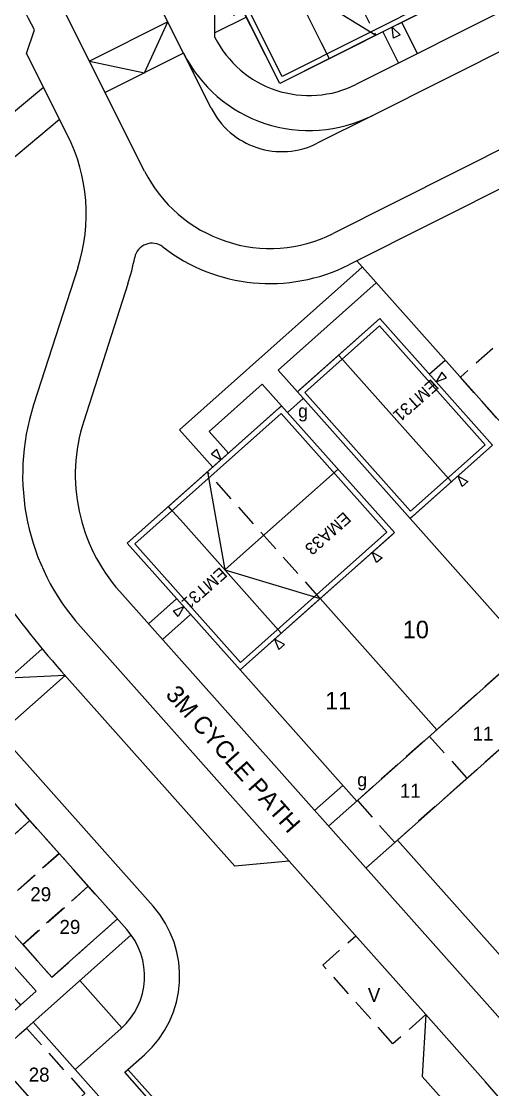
# Model space of a CAD drawing. Header units: millimetres. Extents: x 417385519 to 419804394, y 187233028 to 187812599.
# Drawn here: x 419642623 to 419669468, y 187555782 to 187616652 of the extents above; entities that cross this region are included whole.
import ezdxf
from ezdxf.enums import TextEntityAlignment as Align

# ---------------------------------------------------------------- set-up
doc = ezdxf.new("R2010")
doc.units = ezdxf.units.MM
doc.header["$LTSCALE"] = 100
doc.linetypes.add('DASHED', pattern=[19.05, 12.7, -6.35])
for name, color, linetype in [('CB-E-CHANNEL', 3, 'Continuous'), ('CB-E-FOOTPATH', 1, 'Continuous'), ('CB-H-DOORFRONT', 1, 'Continuous'), ('CB-H-DOORREAR', 4, 'Continuous'), ('CB-H-EXTWALL', 3, 'Continuous'), ('CB-H-EXTWALL2', 7, 'Continuous'), ('CB-H-GARAGE-DOOR', 4, 'Continuous'), ('CB-H-PARTY CENTRE', 1, 'DASHED'), ('CB-H-ROOF', 1, 'Continuous'), ('CB-P-DRIVE', 7, 'Continuous'), ('CB-P-FENCE', 2, 'Continuous'), ('CB-P-FOOTPATH', 1, 'Continuous'), ('CB-P-GATES', 6, 'Continuous'), ('CB-P-HOUSE-REF', 7, 'Continuous'), ('CB-P-MULTILEADER', 7, 'Continuous'), ('CB-P-PARKING', 1, 'DASHED'), ('CB-P-PARKING-NO', 1, 'Continuous'), ('CB-P-PLOT-NO', 4, 'Continuous'), ('H-House-Outline', 7, 'Continuous')]:
    doc.layers.add(name, color=color, linetype=linetype)
doc.styles.add('CB-P-HOUSE-REF', font='')
doc.styles.add('Cooper Baillie', font='')
doc.styles.get('CB-P-HOUSE-REF').set_extended_font_data('Gill Sans')
doc.styles.get('Cooper Baillie').set_extended_font_data('Gill Sans')

# ---------------------------------------------------------------- blocks, each defined once
blk = doc.blocks.new('*U257')
at = {"layer": 'CB-H-EXTWALL2'}
for p, q in [((0, 7817), (3204, 7817)), ((0, 1500), (0, 7817)), ((3204, 7817), (3204, 1500)), ((3204, 1500), (0, 1500))]:
    blk.add_line(p, q, dxfattribs=at)
at = {"layer": 'CB-H-GARAGE-DOOR'}
for p, q in [((1102, 634), (1602, 1500)), ((1602, 1500), (2102, 634)), ((1102, 634), (2102, 634))]:
    blk.add_line(p, q, dxfattribs=at)
at = {"layer": 'CB-H-ROOF'}
blk.add_line((1602, 1500), (1602, 7817), dxfattribs=at)
at = {"layer": 'CB-P-PARKING'}
for p, q in [((0, 1500), (0, -4500)), ((3204, -4500), (3204, 1500)), ((0, -4000), (3204, -4000)), ((0, -4500), (0, -9500)), ((3204, -4500), (3204, -9500)), ((0, -9500), (3204, -9500))]:
    blk.add_line(p, q, dxfattribs=at)
blk = doc.blocks.new('*U265')
at = {"layer": 'CB-H-EXTWALL2'}
for p, q in [((0, 7817), (6290, 7817)), ((0, 1500), (0, 7817)), ((6290, 7817), (6290, 1500)), ((6290, 1500), (0, 1500))]:
    blk.add_line(p, q, dxfattribs=at)
at = {"layer": 'CB-H-GARAGE-DOOR'}
for p, q in [((1102, 634), (1602, 1500)), ((1602, 1500), (2102, 634)), ((4188, 634), (4688, 1500)), ((4688, 1500), (5187, 634)), ((1102, 634), (2102, 634)), ((4188, 634), (5187, 634))]:
    blk.add_line(p, q, dxfattribs=at)
at = {"layer": 'CB-H-ROOF'}
for p, q in [((0, 7817), (2650, 4658)), ((6290, 7817), (3640, 4658)), ((0, 1500), (2650, 4658)), ((2650, 4658), (3640, 4658)), ((6290, 1500), (3640, 4658))]:
    blk.add_line(p, q, dxfattribs=at)
at = {"layer": 'CB-P-PARKING'}
for p, q in [((3145, 1500), (3145, 7817)), ((0, 1500), (0, -4500)), ((3145, 1500), (3145, -4500)), ((6290, 1500), (6290, -4500)), ((0, -4000), (2852, -4000)), ((3438, -4000), (6290, -4000)), ((0, -4500), (0, -9500)), ((3145, -4500), (3145, -9500)), ((6290, -4500), (6290, -9500)), ((0, -9500), (6290, -9500))]:
    blk.add_line(p, q, dxfattribs=at)
blk = doc.blocks.new('*U197')
at = {"layer": 'CB-H-DOORFRONT', "flags": 128}
blk.add_lwpolyline([(1431, -600), (1015, -600), (1223, 0)], close=True, dxfattribs=at)
at = {"layer": 'CB-H-DOORREAR', "flags": 128}
blk.add_lwpolyline([(4359, 10265), (3943, 10265), (4151, 9665)], close=True, dxfattribs=at)
at = {"layer": 'CB-H-EXTWALL'}
for points in [[(5658, 9665), (176, 9665)], [(5658, 0), (5834, 0), (5834, 9665), (5658, 9665)], [(176, 0), (5658, 0)]]:
    blk.add_lwpolyline(points, dxfattribs=at)
at = {"layer": 'CB-H-PARTY CENTRE'}
blk.add_line((176, 9665), (176, 0), dxfattribs=at)
at = {"layer": 'CB-H-ROOF'}
blk.add_line((0, 4832), (5834, 4832), dxfattribs=at)
at = {"layer": 'CB-P-HOUSE-REF', "style": 'CB-P-HOUSE-REF'}
blk.add_attdef('EMA33', text='', height=700, dxfattribs=at).set_placement((2972, 7192), align=Align.MIDDLE_CENTER)
blk = doc.blocks.new('*U198')
at = {"layer": 'CB-H-DOORFRONT', "flags": 128}
blk.add_lwpolyline([(1431, -600), (1015, -600), (1223, 0)], close=True, dxfattribs=at)
at = {"layer": 'CB-H-DOORREAR', "flags": 128}
blk.add_lwpolyline([(4359, 10265), (3943, 10265), (4151, 9665)], close=True, dxfattribs=at)
at = {"layer": 'CB-H-EXTWALL'}
for points in [[(5658, 9665), (176, 9665)], [(176, 0), (5658, 0)]]:
    blk.add_lwpolyline(points, dxfattribs=at)
at = {"layer": 'CB-H-PARTY CENTRE'}
for p, q in [((176, 9665), (176, 0)), ((5658, 9665), (5658, 0))]:
    blk.add_line(p, q, dxfattribs=at)
at = {"layer": 'CB-H-ROOF'}
blk.add_line((0, 4832), (5834, 4832), dxfattribs=at)
at = {"layer": 'CB-P-HOUSE-REF', "style": 'CB-P-HOUSE-REF'}
blk.add_attdef('EMA33', text='', height=700, dxfattribs=at).set_placement((2972, 7192), align=Align.MIDDLE_CENTER)
blk = doc.blocks.new('*U249')
at = {"layer": 'CB-H-DOORFRONT', "flags": 128}
blk.add_lwpolyline([(600, 5044), (600, 4628), (0, 4836)], close=True, dxfattribs=at)
at = {"layer": 'CB-H-DOORREAR', "flags": 128}
blk.add_lwpolyline([(-2431, 10265), (-2847, 10265), (-2639, 9665)], close=True, dxfattribs=at)
at = {"layer": 'CB-H-EXTWALL'}
blk.add_lwpolyline([(-6114, 0), (0, 0), (0, 9665), (-6114, 9665)], dxfattribs=at)
at = {"layer": 'CB-H-PARTY CENTRE'}
blk.add_line((-6114, 9665), (-6114, 0), dxfattribs=at)
at = {"layer": 'CB-H-ROOF'}
for p, q in [((-3145, 9665), (-3145, 1018)), ((-3145, 1018), (-3145, 352)), ((-3145, 352), (-3145, 0))]:
    blk.add_line(p, q, dxfattribs=at)
at = {"layer": 'CB-P-HOUSE-REF', "style": 'CB-P-HOUSE-REF'}
blk.add_attdef('EMT31', text='', height=700, dxfattribs=at).set_placement((-1572, 4853), align=Align.MIDDLE_CENTER)
blk = doc.blocks.new('*U250')
at = {"layer": 'CB-H-DOORFRONT', "flags": 128}
blk.add_lwpolyline([(600, 5044), (600, 4628), (0, 4836)], close=True, dxfattribs=at)
at = {"layer": 'CB-H-DOORREAR', "flags": 128}
blk.add_lwpolyline([(-2431, 10265), (-2847, 10265), (-2639, 9665)], close=True, dxfattribs=at)
at = {"layer": 'CB-H-EXTWALL'}
for points in [[(-6114, 9665), (-6290, 9665), (-6290, 0), (-6114, 0)], [(-6114, 0), (0, 0), (0, 9665), (-6114, 9665)]]:
    blk.add_lwpolyline(points, dxfattribs=at)
at = {"layer": 'CB-H-ROOF'}
for p, q in [((-3145, 9665), (-3145, 1018)), ((-3145, 1018), (-3145, 352)), ((-3145, 352), (-3145, 0))]:
    blk.add_line(p, q, dxfattribs=at)
at = {"layer": 'CB-P-HOUSE-REF', "style": 'CB-P-HOUSE-REF'}
blk.add_attdef('EMT31', text='', height=700, dxfattribs=at).set_placement((-1572, 4853), align=Align.MIDDLE_CENTER)
blk = doc.blocks.new('*U212')
at = {"layer": 'CB-H-DOORFRONT', "flags": 128}
blk.add_lwpolyline([(1429, -600), (1013, -600), (1221, 0)], close=True, dxfattribs=at)
at = {"layer": 'CB-H-DOORREAR', "flags": 128}
blk.add_lwpolyline([(1782, 10265), (1367, 10265), (1574, 9665)], close=True, dxfattribs=at)
at = {"layer": 'CB-H-EXTWALL'}
for points in [[(5882, 9665), (176, 9665)], [(5882, 0), (6058, 0), (6058, 9665), (5882, 9665)], [(176, 0), (5882, 0)]]:
    blk.add_lwpolyline(points, dxfattribs=at)
at = {"layer": 'CB-H-PARTY CENTRE'}
blk.add_line((176, 9665), (176, 0), dxfattribs=at)
at = {"layer": 'CB-H-ROOF'}
blk.add_line((0, 4832), (6058, 4832), dxfattribs=at)
at = {"layer": 'CB-P-HOUSE-REF', "color": 1, "style": 'CB-P-HOUSE-REF'}
blk.add_attdef('EMAP32', text='', height=700, dxfattribs=at).set_placement((3066, 7077), align=Align.MIDDLE_CENTER)
blk = doc.blocks.new('*U271')
at = {"layer": 'CB-P-PARKING'}
for points in [[(-1250, 0), (1250, 0), (1250, 5000), (-1250, 5000)], [(1250, 0), (3750, 0), (3750, 5000), (1250, 5000)], [(3750, 0), (6250, 0), (6250, 5000), (3750, 5000)], [(6250, 0), (8750, 0), (8750, 5000), (6250, 5000)]]:
    blk.add_lwpolyline(points, close=True, dxfattribs=at)

msp = doc.modelspace()

# ---------------------------------------------------------------- linework, layer by layer
at = {"layer": 'CB-E-CHANNEL'}
for p, q in [((419651864.53, 187614836.28), (419649483.39, 187619577.02)), ((419649640.65, 187608124.02), (419645015.32, 187617332.84)), ((419672606.1, 187616301.77), (419662604.14, 187611278.06)), ((419674850.29, 187611833.7), (419660380.26, 187604565.81)), ((419654783.59, 187568521.57), (419644911.88, 187579616.44)), ((419650123.11, 187566237.6), (419639215.96, 187578496.22)), ((419657879.84, 187568802.63), (419654783.59, 187568521.57)), ((419665659.78, 187560058.71), (419657879.84, 187568802.63)), ((419665659.78, 187560058.71), (419665453.87, 187556529.18)), ((419648508.3, 187556769.63), (419649628.93, 187557766.72)), ((419651698.98, 187553183.61), (419648508.3, 187556769.63)), ((419667193.35, 187554574.16), (419665453.87, 187556529.18))]:
    msp.add_line(p, q, dxfattribs=at)
for centre, radius, start, end in [((419659013.44, 187618426.97), 8000, 206.6690972, 296.6690972), ((419656789.56, 187611714.72), 8000, 206.6690972, 296.6690972), ((419682266.3, 187612852.68), 50000, 207.2440314, 221.6612148), ((419645640.58, 187562249.25), 6000, 311.6612148, 41.6612148)]:
    msp.add_arc(centre, radius, start, end, dxfattribs=at)
at = {"layer": 'CB-E-FOOTPATH'}
for p, q in [((419671708.43, 187618089), (419661706.46, 187613065.29)), ((419642919.9, 187614820.78), (419643364.3, 187616162.11)), ((419645255.53, 187610170.65), (419642919.9, 187614820.78)), ((419675747.96, 187610046.48), (419661277.93, 187602778.58)), ((419671302.37, 187558230.11), (419648224.62, 187584167.34)), ((419648628.94, 187564908.15), (419637721.78, 187577166.77)), ((419645684.67, 187556934.36), (419648299.48, 187559260.9))]:
    msp.add_line(p, q, dxfattribs=at)
for centre, radius, start, end in [((419659013.44, 187618426.97), 6000, 206.6690972, 296.6690972), ((419650062.31, 187603011.61), 1000, 52.2970019, 169.0027641), ((419656789.56, 187611714.72), 10000, 232.2970019, 296.6690972), ((419645640.58, 187562249.25), 4000, 311.6612148, 41.6612148), ((419650383.87, 187539617.85), 25000, 27.7285221, 41.6612148)]:
    msp.add_arc(centre, radius, start, end, dxfattribs=at)
at = {"layer": 'CB-H-ROOF'}
for p, q in [((419657988.14, 187618844.36), (419662810.06, 187615858.46)), ((419653221.47, 187590980.02), (419654215.84, 187585396.31)), ((419656302.08, 187587252.56), (419654215.84, 187585396.31)), ((419654215.84, 187585396.31), (419659646.04, 187583759.41))]:
    msp.add_line(p, q, dxfattribs=at)
at = {"layer": 'CB-P-DRIVE'}
for p, q in [((419671286.86, 187592260.34), (419661727.36, 187603004.32)), ((419661761.82, 187572256.64), (419660121.1, 187570796.8)), ((419644361.71, 187562182.2), (419637750.86, 187569612.18)), ((419664044.8, 187569999.28), (419662250.88, 187568403.13)), ((419644361.71, 187562182.2), (419648097.16, 187565505.82)), ((419635447.24, 187552644.27), (419643291.66, 187559623.88)), ((419643291.66, 187559623.88), (419653927.26, 187547670.46))]:
    msp.add_line(p, q, dxfattribs=at)
at = {"layer": 'CB-P-FENCE'}
for p, q in [((419658676.99, 187595164.82), (419657780.49, 187594367.15)), ((419664769.2, 187588317.76), (419671416.44, 187580846.88)), ((419659646.04, 187583759.41), (419666293.29, 187576288.53)), ((419655078.53, 187579695.45), (419661725.77, 187572224.56)), ((419661761.82, 187572256.64), (419669979.79, 187579568.61)), ((419664044.8, 187569999.28), (419672109.57, 187577174.94)), ((419670691.72, 187562528.76), (419664044.8, 187569999.28)), ((419645956.91, 187561995.29), (419648349.92, 187559305.77))]:
    msp.add_line(p, q, dxfattribs=at)
at = {"layer": 'CB-P-FOOTPATH'}
for p, q in [((419653651.76, 187615733.95), (419653647.7, 187617970.02)), ((419650966.86, 187616623.5), (419646498.79, 187614379.32)), ((419649630.5, 187613714.18), (419650966.86, 187616623.5)), ((419655447.02, 187616896.6), (419653651.29, 187615994.65)), ((419664281.43, 187616597.49), (419665179.41, 187614809.66)), ((419663209.1, 187616058.89), (419664107.08, 187614271.05)), ((419651864.53, 187614836.28), (419647396.46, 187612592.09)), ((419653435.46, 187611708.63), (419651864.53, 187614836.28)), ((419646498.79, 187614379.32), (419649630.5, 187613714.18)), ((419617166.64, 187590694.45), (419643881.22, 187612906.83, 0)), ((419622984.33, 187592930.65, 0), (419644802.78, 187611072.05, 0)), ((419662604.14, 187611278.06), (419659476.49, 187609707.13)), ((419645838.29, 187602617.85), (419643320.94, 187594798.34)), ((419662040.87, 187602651.96, 0), (419651622.95, 187593382.57, 0)), ((419648693.95, 187601698.52), (419646176.61, 187593879.01)), ((419662838.54, 187601755.46, 0), (419657242.85, 187596776.67, 0)), ((419665859.42, 187596555.01), (419666755.93, 187597352.68)), ((419658344.63, 187595538.37), (419657242.85, 187596776.67, 0)), ((419656346.34, 187595979, 0), (419653317.12, 187593283.74, 0)), ((419657448.12, 187594740.7), (419656346.34, 187595979, 0)), ((419653522.4, 187591247.77), (419651622.95, 187593382.57, 0)), ((419654418.9, 187592045.44), (419653317.12, 187593283.74, 0)), ((419651464.45, 187583757.33), (419649859.78, 187582329.57)), ((419652262.12, 187582860.82), (419650657.45, 187581433.06)), ((419657879.84, 187568802.63), (419645983.35, 187582173.16)), ((419640039.94, 187577570.14), (419643788.73, 187580871.64)), ((419641369.4, 187576075.95), (419645110.57, 187579370.72)), ((419645110.57, 187579370.72), (419641914.33, 187579220.89)), ((419660928.1, 187573121.07), (419659323.44, 187571693.31)), ((419643465.21, 187561384.53), (419640648.44, 187564550.31)), ((419642918.12, 187559291.52), (419648879.85, 187564595.99)), ((419642568.7, 187560586.86), (419643465.21, 187561384.53)), ((419669061.1, 187556235.94), (419665506.89, 187560230.54)), ((419651885.75, 187553349.79), (419648695.07, 187556935.81))]:
    msp.add_line(p, q, dxfattribs=at)
for centre, radius, start, end in [((419593632.54, 187591524.7), 55500, 26.3540836, 32.465857), ((419657456.72, 187613728.4), 4500, 206.6690972, 296.6690972), ((419636319.4, 187605682.28), 10000, 342.1550157, 26.6690972), ((419636319.4, 187605682.28), 13000, 342.1550157, 349.0027641), ((419655695.5, 187590814.59), 13000, 162.1550157, 221.6612148), ((419655695.5, 187590814.59), 10000, 162.1550157, 221.6612148)]:
    msp.add_arc(centre, radius, start, end, dxfattribs=at)
at = {"layer": 'CB-P-PARKING'}
msp.add_lwpolyline([(419665659.78, 187560058.71), (419665659.78, 187560058.71), (419663792.06, 187558396.9), (419659803.71, 187562879.43), (419661671.43, 187564541.24)], dxfattribs=at)
at = {"layer": 'H-House-Outline'}
for p, q in [((419657346.73, 187613114.38), (419653008.72, 187621751.16)), ((419657480.16, 187613517.12), (419653411.45, 187621617.72)), ((419672763.79, 187620857.94), (419657346.73, 187613114.38)), ((419672361.06, 187620991.38), (419657480.16, 187613517.12)), ((419658344.63, 187595538.37), (419663043.82, 187599719.49)), ((419663043.82, 187599719.49), (419669468.38, 187592498.88)), ((419658768.17, 187595513.66), (419663019.11, 187599295.94)), ((419663019.11, 187599295.94), (419669044.84, 187592523.59)), ((419664769.2, 187588317.76), (419658344.63, 187595538.37)), ((419664793.9, 187588741.3), (419658768.17, 187595513.66)), ((419648653.96, 187586916.06), (419657448.12, 187594740.7)), ((419657448.12, 187594740.7), (419663872.69, 187587520.09)), ((419649077.5, 187586891.35), (419657423.42, 187594317.15)), ((419657423.42, 187594317.15), (419663449.15, 187587544.8)), ((419669468.38, 187592498.88), (419664769.2, 187588317.76)), ((419669044.84, 187592523.59), (419664793.9, 187588741.3)), ((419663872.69, 187587520.09), (419655078.53, 187579695.45)), ((419663449.15, 187587544.8), (419655103.24, 187580118.99)), ((419655078.53, 187579695.45), (419648653.96, 187586916.06)), ((419655103.24, 187580118.99), (419649077.5, 187586891.35))]:
    msp.add_line(p, q, dxfattribs=at)

# ---------------------------------------------------------------- block references
for name, p, rotation, values in [('*U198', (419662652.56, 187615779.35), 26.66909722793556, {'EMA33': 'EMA33'}), ('*U249', (419648653.96, 187586916.06), 221.6612148373695, {'EMT31': 'EMT31'})]:
    msp.add_blockref(name, p, dxfattribs=dict(rotation=rotation)).add_auto_attribs(values)
ref = msp.add_blockref('*U249', (419657346.73, 187613114.38), dxfattribs=dict(xscale=-1, rotation=26.66909723055742))
ref.add_attrib('EMT31', 'EMT31', dxfattribs={"layer": 'CB-P-HOUSE-REF', "height": 700, "rotation": 26.6690954, "style": 'CB-P-HOUSE-REF'}).set_placement((419656573.55, 187618156.88), align=Align.MIDDLE_CENTER)
for name, p, rotation in [('*U265', (419678644.94, 187593453.1), 221.661214843401), ('*U257', (419668859.16, 187578571.52), 311.6612148373949)]:
    msp.add_blockref(name, p, dxfattribs=dict(rotation=rotation))
ref = msp.add_blockref('*U250', (419663043.82, 187599719.49), dxfattribs=dict(xscale=-1, rotation=221.6612148773627))
ref.add_attrib('EMT31', 'EMT31', dxfattribs={"layer": 'CB-P-HOUSE-REF', "height": 700, "rotation": 221.6612172, "style": 'CB-P-HOUSE-REF'}).set_placement((419665095.1, 187595048.64), align=Align.MIDDLE_CENTER)
ref = msp.add_blockref('*U197', (419653089.8, 187590862.86), dxfattribs=dict(xscale=-1, rotation=221.6612148647418))
ref.add_attrib('EMA33', 'EMA33', dxfattribs={"layer": 'CB-P-HOUSE-REF', "height": 700, "rotation": 221.6612172, "style": 'CB-P-HOUSE-REF'}).set_placement((419660090.5, 187587465.18), align=Align.MIDDLE_CENTER)
ref = msp.add_blockref('*U212', (419638541.47, 187565113.09), dxfattribs=dict(xscale=-1, rotation=131.6612148448135))
ref.add_attrib('EMAP32', 'EMAP32', dxfattribs={"layer": 'CB-P-HOUSE-REF', "color": 1, "height": 700, "rotation": 83.3224299, "style": 'CB-P-HOUSE-REF'}).set_placement((419635292.41, 187558117.89), align=Align.MIDDLE_CENTER)
at = {"layer": 'CB-P-PARKING', "rotation": 131.661214843396}
msp.add_blockref('*U271', (419647266.25, 187566439.68), dxfattribs=at)
at = {"layer": 'CB-P-PARKING', "xscale": -1, "rotation": 41.66121484446928}
msp.add_blockref('*U271', (419645307.88, 187554725.17), dxfattribs=at)

# ---------------------------------------------------------------- texts
at = {"layer": 'CB-P-GATES', "style": 'Cooper Baillie'}
for p in [(419658666.53, 187594453.25), (419662036.56, 187573441.44)]:
    msp.add_text('g', height=750, dxfattribs=at).set_placement(p, align=Align.MIDDLE_CENTER)
at = {"layer": 'CB-P-MULTILEADER', "style": 'Cooper Baillie'}
msp.add_text('3M CYCLE PATH', height=1000, rotation=311.6612148, dxfattribs=at).set_placement((419650790.53, 187578258.8))
at = {"layer": 'CB-P-PARKING-NO', "style": 'Cooper Baillie'}
for s, p in [('11', (419668323.8, 187575667.72)), ('11', (419664181.82, 187572411.97)), ('29', (419643130.91, 187566518.8)), ('29', (419644792.72, 187564651.08)), ('V', (419662359.41, 187560775.87)), ('28', (419643040.46, 187556235.64))]:
    msp.add_text(s, height=800, dxfattribs=at).set_placement(p)
at = {"layer": 'CB-P-PLOT-NO', "style": 'Cooper Baillie'}
for s, p in [('10', (419664348.93, 187581499.26)), ('11', (419659923.4, 187577447.16))]:
    msp.add_text(s, height=1000, dxfattribs=at).set_placement(p)

doc.saveas('drawing.dxf')
